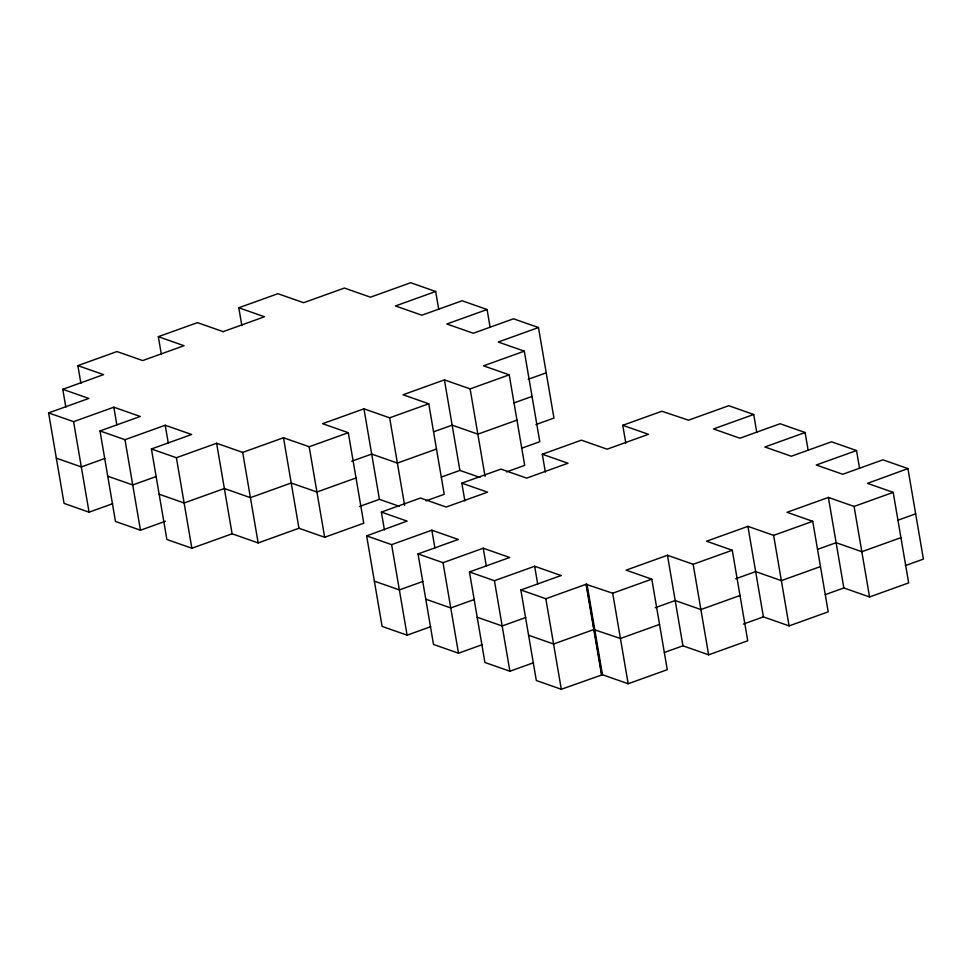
<?xml version="1.0" encoding="UTF-8"?>
<svg xmlns="http://www.w3.org/2000/svg" width="972" height="972" viewBox="0 0 972 972"><rect width="100%" height="100%" fill="white"/><g stroke="black" fill="none" stroke-linecap="round" stroke-linejoin="round"><path stroke-width="1.46" d="M80.907 383.418L77.869 365.618L116.968 351.56L142.677 360.576L184.036 345.704L158.327 336.689L161.376 354.501M158.327 336.689L197.438 322.631L223.135 331.646M241.834 325.571L238.796 307.76L277.895 293.702L303.604 302.717L344.404 288.052L370.466 297.189L410.694 282.731L435.675 291.491L438.724 309.303M65.817 407.098L62.767 389.298L103.567 374.633L77.869 365.618M222.916 331.719L264.493 316.775L238.796 307.76M112.643 503.715L89.059 512.183L64.079 503.423L48.6 412.906L88.829 398.435L62.767 389.298M48.6 412.906L73.58 421.666L113.821 407.195L140.235 416.466L100.007 430.936L115.474 521.454L140.466 530.214L165.434 521.247M435.675 291.491L395.446 305.961L421.86 315.22L462.101 300.761L487.081 309.521L490.119 327.333M100.007 430.936L124.987 439.696L165.216 425.238L191.642 434.496L151.413 448.967L166.88 539.484L191.861 548.257L232.101 533.786L258.163 542.935L298.951 528.258L324.66 537.273L363.759 523.215L348.292 432.698L322.583 423.683L363.953 408.811L389.651 417.826L428.761 403.769L444.228 494.298L426.076 500.823M487.081 309.521L446.853 323.992L473.267 333.25L513.508 318.792L538.488 327.552L553.955 418.082L535.924 424.557M104.903 458.444L81.32 466.925L56.34 458.164M151.413 448.967L176.394 457.727L216.622 443.268L242.684 452.405L283.484 437.74L309.181 446.756L348.292 432.698M538.488 327.552L498.247 342.023L524.309 351.159L539.788 441.689L521.502 448.262M156.31 476.474L132.727 484.955L107.746 476.195M506.534 471.894L524.698 465.369L509.219 374.84L470.12 388.897L444.411 379.882L403.052 394.753L428.761 403.769M524.309 351.159L483.521 365.824L509.219 374.84M528.185 379.299L546.228 372.823M351.718 461.25L371.681 454.07L397.39 463.085L436.489 449.028M433.609 431.811L452.15 425.153L477.847 434.168L516.958 420.098M513.763 402.991L532.048 396.418M356.031 477.957L316.921 492.014L291.223 482.999L250.424 497.664L224.362 488.527L184.133 502.986L159.141 494.226M359.458 506.509L379.42 499.341L399.407 506.351M441.349 477.07L459.89 470.412L479.876 477.422M384.414 529.886L381.376 512.086L420.475 498.029L446.184 507.044L487.543 492.172L461.834 483.157L464.883 500.969M461.834 483.157L500.945 469.099L526.642 478.115L568 463.243L542.303 454.228L545.341 472.04M542.303 454.228L581.402 440.17L607.111 449.185L648.47 434.314L622.76 425.299L625.81 443.111M622.76 425.299L661.871 411.241L688.492 420.183L728.733 405.713L753.713 414.485L756.751 432.285M430.681 626.697L407.098 635.178L382.105 626.418L366.638 535.888L407.074 521.101L381.376 512.086M366.638 535.888L391.619 544.648L431.847 530.19L458.274 539.46L418.045 553.918L433.512 644.448L458.492 653.208L482.088 644.728M753.713 414.485L713.484 428.944L739.899 438.214L780.139 423.743L805.12 432.516L808.157 450.315M418.045 553.918L443.025 562.679L483.254 548.22L509.68 557.491L469.452 571.949L484.919 662.479L509.899 671.239L533.482 662.758M805.12 432.516L764.879 446.974L791.305 456.245L831.534 441.786L856.526 450.546L859.564 468.346M422.942 581.438L399.358 589.919L374.378 581.147M469.452 571.949L494.432 580.709L534.661 566.251L561.16 575.546M856.526 450.546L816.286 465.005L842.712 474.275L882.941 459.817L907.921 468.577L923.4 559.094L905.369 565.582M474.348 599.469L450.765 607.95L425.772 599.177M664.386 652.467L682.927 645.809L708.624 654.824L747.735 640.767L732.268 550.237L693.158 564.295L667.46 555.279L626.089 570.151L651.799 579.166L667.266 669.684L628.167 683.741L602.458 674.726L561.306 689.269L536.325 680.509L520.846 589.98L561.087 575.521M520.846 589.98L545.839 598.752L586.067 584.281L612.688 593.224L651.799 579.166M907.921 468.577L867.486 483.363L893.195 492.379L908.662 582.908L869.563 596.966L843.854 587.951L825.313 594.609M743.422 624.06L763.397 616.88L789.094 625.895L828.205 611.838L812.726 521.308L773.627 535.365L747.918 526.35L706.559 541.222L732.268 550.237M893.195 492.379L854.084 506.436L828.387 497.421L787.028 512.293L812.726 521.308M525.755 617.499L502.172 625.98L477.179 617.22M897.63 520.324L915.66 513.836M655.225 607.719L675.188 600.538L700.897 609.553L739.996 595.496M735.695 578.79L755.657 571.609L781.354 580.636L820.465 566.567M817.586 549.35L836.127 542.692L861.824 551.707L900.935 537.65M659.538 624.425L620.428 638.483L593.807 629.54L553.566 644.011L528.586 635.251M854.084 506.436L869.563 596.966M828.387 497.421L843.854 587.951M773.627 535.365L789.094 625.895M747.918 526.35L763.397 616.88M693.158 564.295L708.624 654.824M667.46 555.279L682.927 645.809M612.688 593.224L628.167 683.741M586.991 584.208L602.458 674.726M586.432 584.415L601.899 674.933M586.067 584.281L601.534 674.811M545.839 598.752L561.306 689.269M534.661 566.251L537.71 584.063M470.12 388.897L485.077 476.462M494.432 580.709L509.899 671.239M483.254 548.22L486.304 566.032M444.411 379.882L459.89 470.412M443.025 562.679L458.492 653.208M431.847 530.19L434.897 548.001M389.651 417.826L404.619 505.379M391.619 544.648L407.098 635.178M363.953 408.811L379.42 499.341M309.181 446.756L324.66 537.273M283.484 437.74L298.951 528.258M242.684 452.405L258.163 542.935M216.622 443.268L232.101 533.786M176.394 457.727L191.861 548.257M165.216 425.238L168.265 443.038M124.987 439.696L140.466 530.214M113.821 407.195L116.859 425.007M73.58 421.666L89.059 512.183"/></g></svg>
